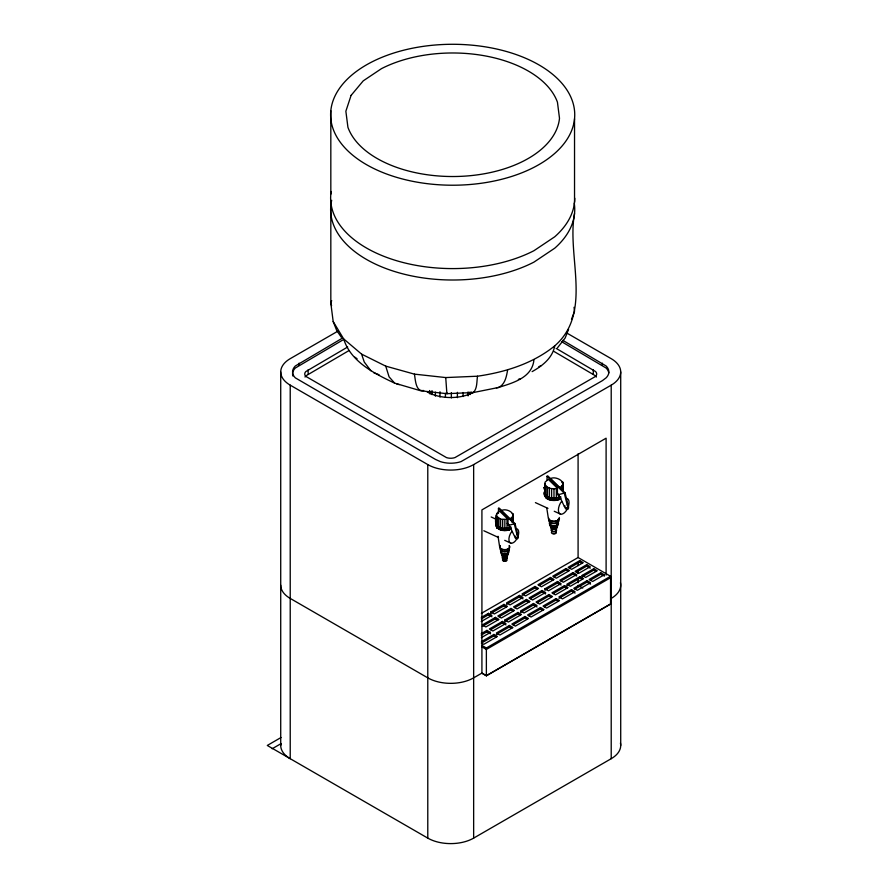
<?xml version="1.0" encoding="UTF-8"?>
<svg xmlns="http://www.w3.org/2000/svg" width="888" height="888" viewBox="0 0 888 888"><rect width="100%" height="100%" fill="white"/><g stroke="black" fill="none" stroke-linecap="round" stroke-linejoin="round"><path stroke-width="1.33" d="M498.457 513.408L498.468 508.325L499.2 508.08L515.018 523.587L517.726 534.465A3.474 1.443 71.3 0 1 517.382 538.605M547.041 480.386L547.041 476.246L547.852 475.968L565.068 492.851L568.009 504.684A3.785 1.565 71.3 0 1 568.331 508.735A3.785 1.565 71.3 0 1 566.178 508.103L564.912 507.614L558.719 494.605L556.776 492.696M512.232 513.653L513.209 514.33L512.809 515.384M574.536 213.553C566.577 256.41 592.973 312.609 554.734 345.876C532.689 363.703 505.183 372.183 477.5 376.212C476.645 381.585 477.422 388.378 473.348 392.54L446.886 393.673L445.732 377.567L414.43 374.137L385.725 366.134L361.594 354.123L343.678 338.916L333.178 321.545L330.824 303.197L330.824 205.528M507.592 370.152C506.46 376.479 505.072 384.704 498.412 387.501L473.348 392.54M496.37 515.018L497.458 512.587L499.633 511.188L508.025 519.402L508.025 525.43L509.035 525.185L509.035 529.67C498.268 532.545 493.473 526.218 496.37 515.018L496.67 526.784M495.97 523.565L496.248 522.255C493.861 530.491 505.705 532.378 511.044 529.048L511.044 527.084C506.382 529.514 497.735 529.526 495.97 523.565L495.97 525.529M496.636 522.311C495.726 528.393 504.817 529.237 509.035 527.705M501.509 510.556C506.826 507.503 518.437 514.574 509.89 518.77M544.766 494.971L545.054 482.162L548.318 479.365L557.442 488.3L557.442 494.86L558.541 494.594L558.541 497.336C553.923 498.723 546.22 498.434 544.766 492.829M544.333 492.829L544.633 491.397C542.035 500.366 554.922 502.419 560.728 498.79L560.728 496.658C555.666 499.311 546.253 499.311 544.333 492.829L544.333 494.971M550.36 478.665C556.143 475.346 568.775 483.039 559.484 487.612L551.237 479.531M338.073 331.046L290.221 358.674A32.423 18.726 0 0 0 290.221 385.148L290.221 758.696A32.423 18.726 0 0 1 280.719 745.454L281.152 743.567L272.183 748.739M533.932 359.807C532.289 377.844 512.698 382.961 498.412 387.501L496.414 387.79M554.734 345.876C552.514 358.053 542.291 365.945 532.123 371.617M568.586 329.304L565.19 337.962L557.542 347.73M331.679 300.621L330.824 303.197L331.59 305.594M571.484 319.303L574.536 311.233L574.037 307.304M447.408 393.129L447.141 393.706L420.823 390.809L394.649 383.139C374.736 373.793 350.516 361.627 343.678 338.916M342.169 338.273L295.327 365.978A20.568 11.877 0 0 0 295.327 377.855L435.553 459.462L440.426 461.627A20.568 11.877 0 0 0 461.005 461.627L602.364 380.663L606.104 377.855A20.568 11.877 0 0 0 606.104 365.978L562.848 340.348M343.367 339.649L295.327 368.032A20.568 11.877 0 0 0 292.885 376.035M347.685 346.997L305.861 371.539A8.414 4.862 0 0 0 305.861 376.401L446.509 457.609A8.414 4.862 0 0 0 454.922 457.609L595.571 376.401A8.414 4.862 0 0 0 595.571 371.539L556.143 348.374M348.884 350.627L305.861 375.868A8.414 4.862 0 0 0 305.017 377.045M290.221 385.148L427.783 464.579A32.423 18.726 0 0 0 473.648 464.579L611.21 385.148A32.423 18.726 0 0 0 611.21 358.674L566.955 333.122M481.363 613.375L578.088 557.531L610.556 576.279L610.556 604.095L486.369 675.801L481.918 673.226L481.918 509.901L606.104 438.195L606.104 575.147M481.307 617.449L488.444 613.331L491.952 615.351L481.241 621.533M490.842 611.954L503.973 604.373L507.47 606.393L494.339 613.974L490.842 611.954L490.842 613.397L503.973 605.805L506.304 607.159M519.491 595.404L506.549 602.885L510.045 604.906L522.999 597.424L519.491 595.404L519.491 596.847L506.549 604.317M535.02 586.446L522.055 593.928L525.563 595.948L538.517 588.466L535.02 586.446L535.02 587.889L522.055 595.371M550.538 577.478L537.939 584.759L541.436 586.779L554.045 579.498L550.538 577.478L550.538 578.92L539.083 585.536M566.067 568.52L552.791 576.179L556.288 578.21L569.563 570.54L566.067 568.52L566.067 569.963L553.89 576.989M579.731 560.628L568.131 567.321L571.639 569.341L583.227 562.648L579.731 560.628L579.731 562.071L569.297 568.098M481.307 618.892L488.444 614.774L491.952 616.794M281.041 737.506L267.288 745.454L427.783 838.117A32.423 18.726 0 0 0 473.648 838.117L611.21 758.696A32.423 18.726 0 0 0 620.435 743.012M495.449 617.371L482.362 624.93L485.858 626.95L498.956 619.391L495.449 617.371L495.449 618.814L482.362 626.373M510.977 608.413L497.846 615.995L501.343 618.015L514.474 610.433L510.977 608.413L510.977 609.856L499.034 616.749M526.495 599.444L513.553 606.926L517.049 608.946L530.003 601.476L526.495 599.444L526.495 600.887L514.729 607.681M545.521 592.507L542.024 590.487L529.059 597.968L532.567 599.988L545.521 592.507L545.521 593.95L542.024 591.93L530.236 598.734M544.943 588.8L557.542 581.529L561.05 583.549L548.44 590.82L544.943 588.8L544.943 590.243L557.542 582.961L561.05 584.992M576.567 574.58L573.071 572.56L559.795 580.23L563.292 582.25L576.567 574.58L576.567 576.023L573.071 574.003L560.894 581.03M586.735 564.679L575.135 571.361L578.643 573.393L590.231 566.699L586.735 564.679L586.735 566.111L576.301 572.138M481.241 633.666L486.935 630.38L490.431 632.4L490.431 633.843L486.935 631.823L481.241 635.109M502.453 621.422L489.355 628.981L492.862 631.002L505.96 623.443L502.453 621.422L502.453 622.854L490.553 629.736M504.85 620.035L517.981 612.454L521.478 614.474L508.347 622.055L504.85 620.035L504.85 621.478L517.981 613.897L520.312 615.24M533.499 603.496L520.557 610.966L524.053 612.986L537.007 605.516L533.499 603.496L533.499 604.939L520.557 612.409M549.028 594.527L536.063 602.009L539.56 604.04L552.525 596.547L549.028 594.527L549.028 595.97L537.24 602.774M564.546 585.569L551.948 592.84L555.444 594.86L568.054 587.59L564.546 585.569L564.546 587.012L553.091 593.628M580.075 576.601L566.799 584.271L570.296 586.291L583.571 578.632L580.075 576.601L580.075 578.044L566.799 585.714M582.14 575.413L593.739 568.72L597.236 570.74L585.647 577.433L582.14 575.413L582.14 576.856L593.739 570.163L596.07 571.506M481.329 637.662L490.431 632.4M481.418 641.647L493.939 634.421L497.435 636.441L483.782 644.333L481.44 642.979M509.457 625.463L496.359 633.022L499.866 635.042L512.964 627.483L509.457 625.463L509.457 626.906L496.359 634.465M524.986 616.494L511.854 624.075L515.351 626.107L528.482 618.514L524.986 616.494L524.986 617.937L513.042 624.83M540.503 607.536L527.561 615.007L531.057 617.027L544.011 609.557L540.503 607.536L540.503 608.979L528.737 615.773M556.032 598.579L543.067 606.06L546.564 608.08L559.529 600.599L556.032 598.579L556.032 600.01L544.244 606.815M571.55 589.61L558.952 596.891L562.448 598.912L575.058 591.63L571.55 589.61L571.55 591.053L558.952 598.323M587.079 580.652L573.803 588.311L577.3 590.331L590.576 582.672L587.079 580.652L587.079 582.095L574.902 589.121M604.24 574.78L600.732 572.76L589.144 579.453L592.651 581.474L604.24 574.78L604.24 576.223M481.418 643.09L493.939 635.864L496.27 637.218M590.309 580.23L600.732 574.203L603.074 575.546M481.918 645.41L486.369 647.985L610.556 576.279M610.556 577.722L486.369 649.428L481.918 646.853M610.556 603.951L486.369 675.657L481.918 673.082L473.648 677.855A32.423 18.726 0 0 1 427.783 677.855L290.221 598.423A32.423 18.726 0 0 1 280.719 585.192M538.827 366.711L541.136 365.579M560.428 498.623C555.977 500.899 549.994 500.843 546.031 497.602M509.035 529.67L510.755 528.882M565.068 492.851L558.719 494.605M515.018 523.587L509.19 525.197L507.237 523.287M565.379 508.369A3.785 1.565 71.3 0 0 567.521 509.002A3.785 1.565 71.3 0 0 567.21 504.961L568.009 504.684M564.357 506.271L565.168 506.005M509.19 525.197L515.306 537.851A3.474 1.443 71.3 0 0 517.282 538.428A3.474 1.443 71.3 0 0 516.994 534.709L517.726 534.465M515.306 537.851L516.05 537.595A3.474 1.443 71.3 0 0 516.505 538.128M423.687 390.52C415.562 392.074 415.44 379.509 414.43 374.137M544.766 483.527C546.009 488.755 553.058 489.344 557.442 488.3M496.67 516.272L500.632 519.203L508.025 519.402M518.381 379.331L520.346 378.876M445.732 377.567L477.5 376.212M396.925 384.149L399.356 384.593M379.032 374.736L373.737 372.738M535.409 502.619L547.974 508.38M554.245 511.266L560.528 514.141M491.186 516.983L496.192 519.28M483.827 530.758L498.568 537.518M504.717 540.337L510.855 543.145M471.495 392.096L472.449 392.618M561.66 341.714L606.104 368.032A20.568 11.877 0 0 1 608.78 372.938M553.746 351.315L595.571 375.868A8.414 4.862 0 0 1 596.414 377.045M579.731 562.071L582.062 563.425M586.735 566.111L590.231 568.142M566.067 569.963L568.398 571.306M580.075 578.044L582.406 579.398M587.079 582.095L590.576 584.115M578.088 585.347L582.75 588.045M550.538 578.92L552.88 580.275M564.546 587.012L566.888 588.356M571.55 591.053L575.058 593.073M535.02 587.889L537.351 589.232M549.028 595.97L551.359 597.324M556.032 600.01L558.363 601.365M519.491 596.847L522.999 598.867M526.495 600.887L528.837 602.242M533.499 604.939L537.007 606.959M540.503 608.979L542.834 610.322M510.977 609.856L513.308 611.199M524.986 617.937L527.317 619.291M495.449 618.814L497.791 620.168M502.453 622.854L505.96 624.886M509.457 626.906L511.788 628.249M354.823 357.143L357.076 358.741M394.649 383.139L389.077 376.834L385.725 366.134M370.918 370.796L364.269 362.049L361.594 354.123M547.041 476.246L564.257 493.118L567.21 504.961M498.468 508.325L514.285 523.831L516.994 534.709M562.504 483.749C564.335 484.87 561.971 479.698 562.06 482.595M341.336 337.262L336.685 330.436L333.178 321.545M565.712 507.337L566.178 508.103M515.251 536.097L515.617 536.896M546.753 507.947L548.351 518.326A5.55 3.208 0 0 0 554.678 521.478A5.55 3.208 0 0 0 559.251 517.449M496.781 528.216L496.636 513.764M498.013 536.263L499.667 546.997M620.712 371.917L620.712 745.454M611.21 385.148L611.21 758.696M602.364 363.159L602.364 365.223M600.732 572.76L600.732 574.203M593.739 568.72L593.739 570.163M593.284 369.819L593.284 374.148M578.088 453.824L578.088 557.531M578.088 562.937L578.088 565.567M578.088 570.84L578.088 573.481M578.088 578.754L578.088 582.717M574.536 118.77A122.056 70.463 0 0 1 385.725 173.671A122.056 70.463 0 0 1 397.78 51.815A122.056 70.463 0 0 1 574.536 118.77L574.536 202.142M573.071 572.56L573.071 574.003M563.048 483.438L563.048 491.408M562.715 482.073L562.759 491.453M561.86 486.08L561.86 490.065M558.763 497.546L558.763 499.678M557.542 581.529L557.542 582.961M556.465 498.113L556.465 500.244M556.343 488.567L556.343 500.011M553.979 488.766L553.99 500.444M551.615 488.6L551.615 500.033M551.504 498.135L551.504 500.277M549.406 488.078L549.406 497.38M549.184 497.602L549.184 499.733M547.496 487.246L547.496 496.547M547.197 496.725L547.197 498.867M546.031 486.169L546.031 495.46M545.654 495.593L545.654 497.724M545.099 484.892L545.099 494.194M544.677 494.261L544.677 496.392M542.024 590.487L542.024 591.93M517.981 612.454L517.981 613.897M513.164 514.94L513.164 522.266M512.864 513.686L512.898 522.299M512.076 517.371L512.076 522.255M509.235 527.905L509.235 529.859M507.115 528.416L507.115 530.38M507.015 519.658L507.015 530.158M504.839 519.824L504.839 530.569M503.973 604.373L503.973 605.805M502.664 519.68L502.664 530.18M502.564 528.449L502.564 530.402M500.632 519.203L500.632 529.703M500.432 527.949L500.432 529.903M498.878 518.437L498.878 526.984M498.601 527.15L498.601 529.115M497.524 517.438L497.524 527.949M497.18 526.107L497.18 528.06M496.292 524.886L496.292 526.839M493.939 634.421L493.939 635.864M488.444 613.331L488.444 614.774M486.935 630.38L486.935 631.823M486.369 647.985L486.369 675.801M473.648 464.579L473.648 838.117M470.074 391.908L470.074 394.583M468.098 391.897L468.098 395.904M463.103 392.518L463.103 396.536M457.398 392.329L457.398 397.68M451.359 392.585L451.359 397.935M445.421 393.273L445.421 397.291M439.982 391.752L439.982 397.103M435.398 392.152L435.398 396.17M432.001 390.609L432.001 394.616M430.003 391.319L430.003 393.995M429.559 390.52L429.559 393.195M427.783 464.579L427.783 838.117M330.824 110.734L330.824 194.117M308.147 369.819L308.147 374.148M299.067 363.159L299.067 365.223M280.719 371.917L280.719 745.454M620.435 582.739A32.423 18.726 0 0 1 611.21 598.423M557.786 524.264A4.029 2.32 0 0 1 553.934 527.217A4.029 2.32 0 0 1 550.005 524.309M565.745 498.379A8.503 4.418 -65.4 0 1 568.031 507.503M567.044 509.501A8.503 4.418 -65.4 0 1 559.14 513.075A8.503 4.418 -65.4 0 1 561.649 501.298M556.288 532.101A2.475 1.432 0 0 1 553.601 533.899A2.475 1.432 0 0 1 551.748 531.779M556.376 530.058A2.475 1.432 0 0 1 553.279 531.457A2.475 1.432 0 0 1 551.748 529.37M556.565 526.728A3.086 1.787 0 0 1 554.334 529.403A3.086 1.787 0 0 1 550.915 527.183M556.243 526.839A2.72 1.565 0 0 1 554.967 529.082A2.72 1.565 0 0 1 551.282 528.049M556.998 526.14A3.086 1.787 0 0 1 555.466 527.683M554.734 527.872A3.086 1.787 0 0 1 551.237 527.061M550.926 526.628A3.086 1.787 0 0 1 550.915 525.707M557.309 525.607A3.53 2.042 0 0 1 553.468 528.171A3.53 2.042 0 0 1 550.826 525.152M556.421 526.318A3.53 2.042 0 0 1 554.845 526.85M553.024 526.861A3.53 2.042 0 0 1 551.426 526.34M550.86 525.918A3.53 2.042 0 0 1 550.505 525.43M557.309 524.342A3.53 2.042 0 0 1 557.32 525.396M555.777 532.467A1.865 1.077 0 0 1 555.533 533.011M555.233 533.233A1.865 1.077 0 0 1 552.591 533.255M556.243 529.281A2.72 1.565 0 0 1 555.477 531.346A2.72 1.565 0 0 1 551.837 531.091A2.72 1.565 0 0 1 551.97 528.971M557.409 524.497A4.029 2.32 0 0 1 551.925 525.374M551.082 525.008A4.029 2.32 0 0 1 550.438 524.531M550.027 523.976A4.029 2.32 0 0 1 550.005 522.766M558.33 522.644A4.595 2.653 0 0 1 553.346 525.985A4.595 2.653 0 0 1 549.905 522.044M558.33 519.957A4.595 2.653 0 0 1 554.545 523.287A4.595 2.653 0 0 1 549.306 520.69M558.241 519.191A5.028 2.908 0 0 1 554.6 523.543A5.028 2.908 0 0 1 549.028 519.935M558.774 519.025A5.028 2.908 0 0 1 557.498 520.335M556.454 520.801A5.028 2.908 0 0 1 549.572 519.78M549.05 519.08A5.028 2.908 0 0 1 548.873 518.326M574.736 198.213A122.056 70.463 0 0 1 554.734 236.785L533.932 250.716A122.056 70.463 0 0 1 397.591 261.005A122.056 70.463 0 0 1 331.169 191.508M574.214 203.019A122.056 70.463 0 0 1 554.734 248.196L533.932 262.127A122.056 70.463 0 0 1 395.56 271.817A122.056 70.463 0 0 1 331.69 200.299M474.27 391.897A33.311 19.225 0 0 1 427.161 391.897M515.651 528.671A7.814 4.051 -65.4 0 1 517.748 537.051M516.849 538.883A7.814 4.051 -65.4 0 1 509.579 542.168A7.814 4.051 -65.4 0 1 511.888 531.346M509.157 545.476A5.095 2.942 0 0 1 504.806 549.916A5.095 2.942 0 0 1 500.333 545.521M509.224 546.264A4.629 2.664 0 0 1 506.571 549.428A4.629 2.664 0 0 1 500.788 548.329M500.31 547.685A4.629 2.664 0 0 1 500.288 546.309M506.726 557.12A2.276 1.31 0 0 1 506.082 558.852A2.276 1.31 0 0 1 503.041 558.641A2.276 1.31 0 0 1 503.141 556.865M506.726 559.34A2.276 1.31 0 0 1 506.082 561.072A2.276 1.31 0 0 1 503.041 560.85A2.276 1.31 0 0 1 503.141 559.085M508.014 553.013A3.241 1.876 0 0 1 505.216 554.878A3.241 1.876 0 0 1 501.642 553.524M507.559 553.235A3.241 1.876 0 0 1 505.216 556.043A3.241 1.876 0 0 1 501.631 553.712M508.336 552.458A3.696 2.131 0 0 1 504.795 555.167A3.696 2.131 0 0 1 501.187 552.491M507.992 552.669A3.696 2.131 0 0 1 506.648 553.457M505.76 553.668A3.696 2.131 0 0 1 503.84 553.679M502.941 553.468A3.696 2.131 0 0 1 501.576 552.702M501.198 552.181A3.696 2.131 0 0 1 501.187 551.082M508.336 551.037A3.696 2.131 0 0 1 508.347 552.147M508.413 550.371A4.229 2.442 0 0 1 504.806 554.057A4.229 2.442 0 0 1 501.087 550.416M508.991 549.117A4.229 2.442 0 0 1 504.806 551.581A4.229 2.442 0 0 1 500.543 549.161M509.224 548.429A4.629 2.664 0 0 1 504.806 551.814A4.629 2.664 0 0 1 500.288 548.473M506.449 559.995A1.676 0.966 0 0 1 505.427 560.894A1.676 0.966 0 0 1 503.585 560.694M507.503 555.111A2.842 1.643 0 0 1 504.417 557.176A2.842 1.643 0 0 1 502.297 554.745M507.259 555.533A2.498 1.443 0 0 1 504.784 556.987A2.498 1.443 0 0 1 502.264 555.555M507.503 553.746A2.842 1.643 0 0 1 504.795 555.821A2.842 1.643 0 0 1 502.02 553.779M506.515 556.765A2.498 1.443 0 0 1 506.549 558.796A2.498 1.443 0 0 1 503.019 558.818A2.498 1.443 0 0 1 502.985 556.776M495.537 518.692C495.959 522.699 497.413 518.059 495.537 518.692M543.867 487.523C544.266 491.841 545.965 486.913 543.867 487.523M351.093 95.393L345.865 111.233L347.93 127.317A106.993 61.772 0 0 0 460.583 176.357A106.993 61.772 0 0 0 559.496 118.271L557.442 102.198A106.993 61.772 0 0 0 381.463 68.654L363.225 80.864L351.093 95.393"/></g></svg>
